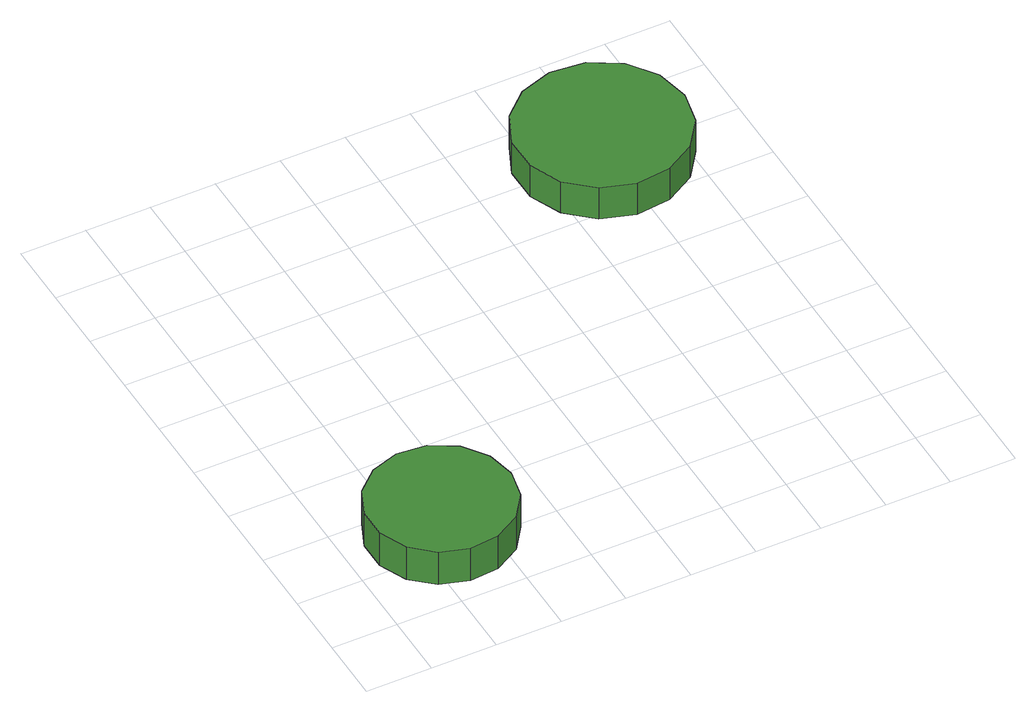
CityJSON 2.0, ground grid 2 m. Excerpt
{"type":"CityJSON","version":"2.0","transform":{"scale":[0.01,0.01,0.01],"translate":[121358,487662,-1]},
"CityObjects":{
"tree1":{"type":"SolitaryVegetationObject","attributes":{"function":"something"},"geometry":[{"type":"MultiSurface","lod":"1","boundaries":[[[0,1,2,3,4,5,6,7,8,9,10,11,12,13,14]],[[15,16,17,18,19,20,21,22,23,24,25,26,27,28,29]],[[0,29,28,1]],[[1,28,27,2]],[[2,27,26,3]],[[3,26,25,4]],[[4,25,24,5]],[[5,24,23,6]],[[6,23,22,7]],[[7,22,21,8]],[[8,21,20,9]],[[9,20,19,10]],[[10,19,18,11]],[[11,18,17,12]],[[12,17,16,13]],[[13,16,15,14]],[[14,15,29,0]]]}]},
"tree2":{"type":"SolitaryVegetationObject","attributes":{"function":"something"},"geometry":[{"type":"MultiSurface","lod":"1","boundaries":[[[30,31,32,33,34,35,36,37,38,39,40,41,42,43,44]],[[45,46,47,48,49,50,51,52,53,54,55,56,57,58,59]],[[30,59,58,31]],[[31,58,57,32]],[[32,57,56,33]],[[33,56,55,34]],[[34,55,54,35]],[[35,54,53,36]],[[36,53,52,37]],[[37,52,51,38]],[[38,51,50,39]],[[39,50,49,40]],[[40,49,48,41]],[[41,48,47,42]],[[42,47,46,43]],[[43,46,45,44]],[[44,45,59,30]]]}]}
},
"vertices":[
[501,277,194],[482,365,194],[429,439,194],[351,484,194],[261,493,194],[175,465,194],[108,405,194],[71,322,194],[71,232,194],[108,149,194],[175,89,194],[261,61,194],[351,70,194],[429,115,194],[482,188,194],[482,188,75],[429,115,75],[351,70,75],[261,61,75],[175,89,75],[108,149,75],[71,232,75],[71,322,75],[108,405,75],[175,465,75],[261,493,75],[351,484,75],[429,439,75],[482,365,75],[501,277,75],
[1636,1404,191],[1614,1508,191],[1552,1594,191],[1460,1647,191],[1354,1658,191],[1253,1625,191],[1174,1554,191],[1131,1457,191],[1131,1351,191],[1174,1254,191],[1253,1183,191],[1354,1150,191],[1460,1162,191],[1552,1215,191],[1614,1301,191],[1614,1301,77],[1552,1215,77],[1460,1162,77],[1354,1150,77],[1253,1183,77],[1174,1254,77],[1131,1351,77],[1131,1457,77],[1174,1554,77],[1253,1625,77],[1354,1658,77],[1460,1647,77],[1552,1594,77],[1614,1508,77],[1636,1404,77]
]}
